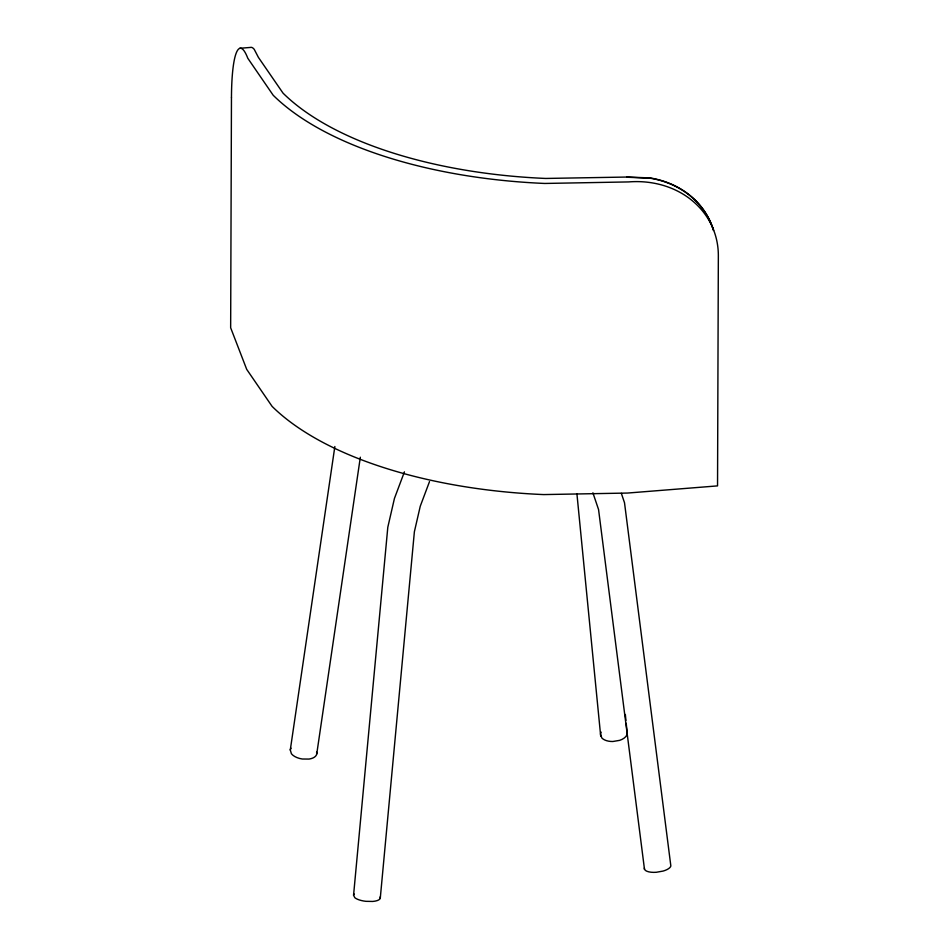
<?xml version="1.0" encoding="UTF-8"?>
<svg xmlns="http://www.w3.org/2000/svg" width="949" height="949" viewBox="0 0 949 949"><rect width="100%" height="100%" fill="white"/><g stroke="black" fill="none" stroke-linecap="round" stroke-linejoin="round"><path stroke-width="1.42" d="M627.443 177.036L545.711 178.448A320.24 147.866 0.2 0 1 283.039 93.144L258.413 57.391L254.249 49.384A91.412 14.354 85.5 0 0 250.358 47.45L239.729 48.292M713.565 230.488A91.412 79.799 -21.1 0 0 650.136 178.21L627.55 177.249M429.517 481.582L420.253 506.244L414.381 531.76L380.276 898.205A13.227 4.626 5.3 0 1 372.72 901.443L365.911 901.325A13.618 4.769 5.3 0 1 354.843 897.73L353.562 895.227L387.809 527.241L394.44 498.439L404.428 471.843M360.335 457.216L316.741 753.981A13.618 7.224 8.4 0 1 309.03 759.07L302.245 759.01A13.227 7.023 8.4 0 1 291.414 753.755L290.287 749.971L334.855 446.505M592.9 492.792L598.558 509.554L644.49 869.32L645.51 870.494A13.227 5.065 -7.3 0 0 656.34 872.273L663.137 871.063A13.618 5.208 -7.3 0 0 670.848 865.974L624.513 502.745L621.346 493.35M601.215 732.154A13.227 7.45 -5.6 0 0 600.503 734.135L601.785 737.907A13.618 7.675 -5.6 0 0 612.852 741.501L619.673 740.35A13.227 7.45 -5.6 0 0 627.23 733.648L626.21 723.316M627.55 177.333L626.743 177.012L650.018 177.926A91.412 79.799 -21.1 0 1 713.458 230.192M380.075 896.959L380.276 898.205M625.344 714.478L625.925 720.374M576.909 493.682L600.693 736.092M644.371 867.979L644.49 869.32M316.622 752.094L316.741 753.981M353.562 895.227A13.227 4.626 5.3 0 1 354.274 894.077M290.287 749.971A13.618 7.224 8.4 0 1 291.058 748.215M231.461 97.711L230.654 327.761L246.704 369.363L272.09 406.374A331.13 152.896 0.2 0 0 543.694 494.583L627.55 493.053L717.539 485.888L718.346 255.839A91.412 79.799 -21.1 0 0 628.629 181.923L544.773 183.454A331.13 152.896 0.2 0 1 273.182 95.244L247.784 58.233A91.412 14.354 85.5 0 0 231.461 97.711"/></g></svg>
